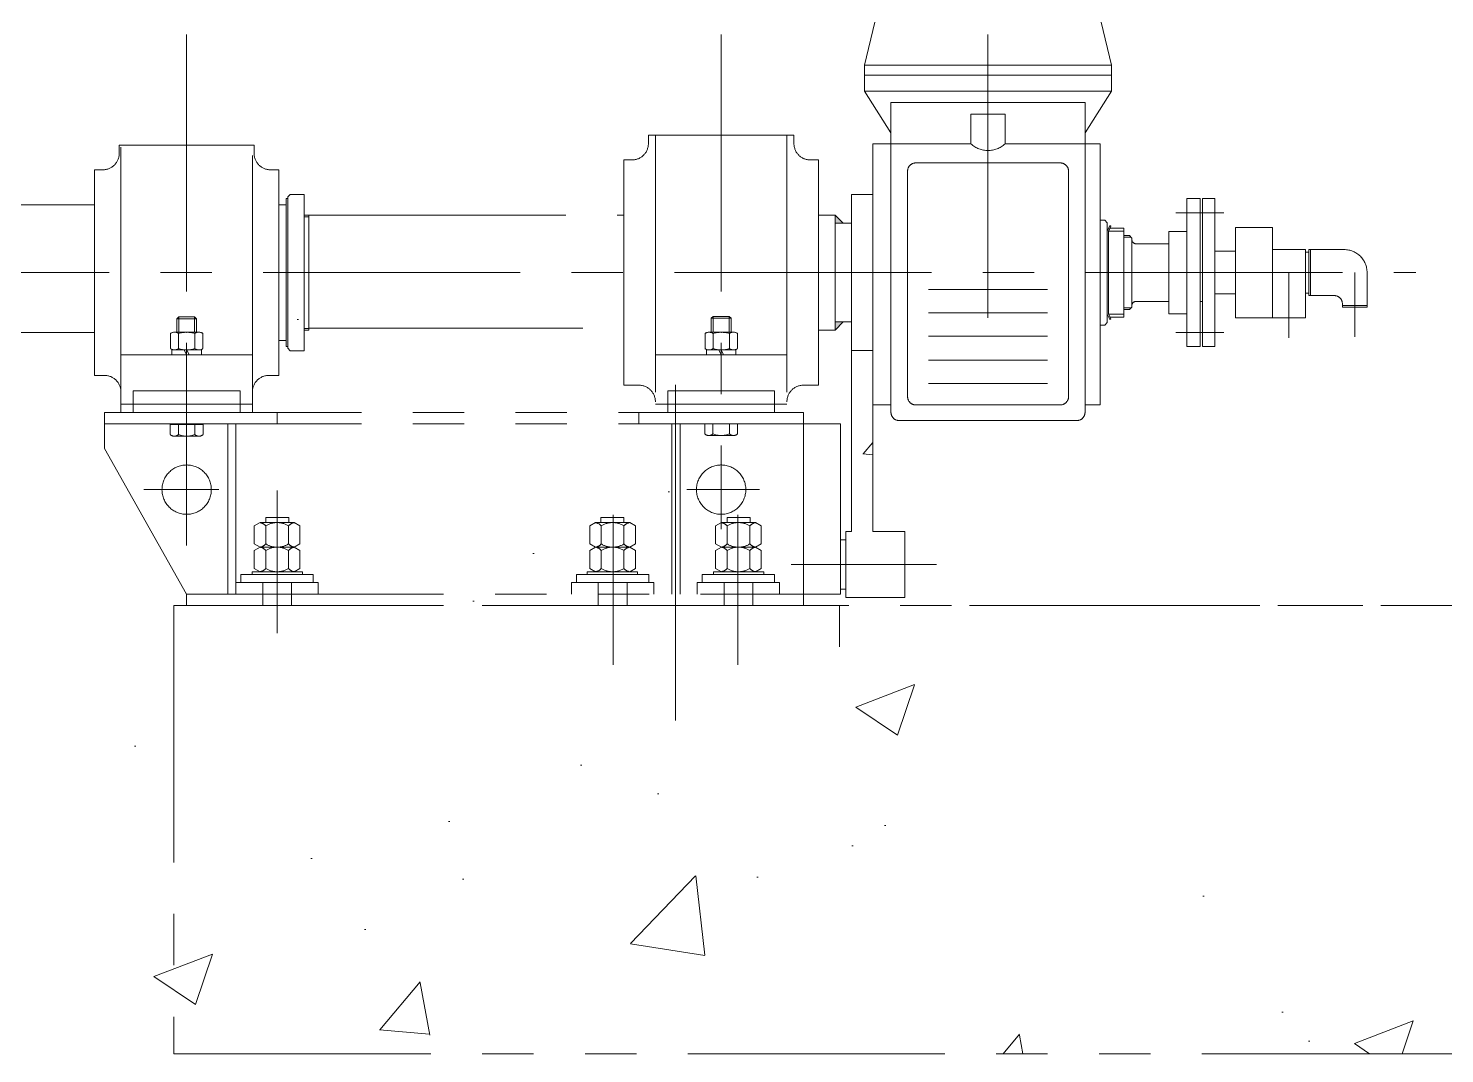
# Model space of a CAD drawing. Header units: millimetres. Extents: x 52110 to 400893, y -153728 to 31997.
# Drawn here: x 186985 to 188707, y 2719 to 3967 of the extents above; entities that cross this region are included whole.
import ezdxf

# ---------------------------------------------------------------- set-up
doc = ezdxf.new("R2010")
doc.units = ezdxf.units.MM
doc.header["$LTSCALE"] = 500
doc.linetypes.add('CENTER', pattern=[2, 1.25, -0.25, 0.25, -0.25])
doc.linetypes.add('PHANTOM2', pattern=[1.25, 0.625, -0.125, 0.125, -0.125, 0.125, -0.125])
for name, color, linetype, lineweight in [('2D', 4, 'PHANTOM2', 20), ('POU', 4, 'Continuous', 20), ('SHI', 7, 'Continuous', 40), ('ZHONG', 1, 'CENTER', 20)]:
    doc.layers.add(name, color=color, linetype=linetype, lineweight=lineweight)

# ---------------------------------------------------------------- blocks, each defined once
blk = doc.blocks.new('g11')
at = {"layer": '2D'}
h = blk.add_hatch(color=256, dxfattribs=at)
h.paths.add_polyline_path([(154041.9, 72533.8), (154041.9, 72533.8), (154041.9, 72523.8), (154031.9, 72523.8)])
h.paths.add_polyline_path([(154031.9, 72403.8), (154041.9, 72403.8), (154041.9, 72393.8)])
for p, q in [((153705.9, 72716.2), (153718.4, 72768.5)), ((154005.9, 72716.2), (153993.4, 72768.5)), ((153705.9, 72716.2), (153705.9, 72684.5)), ((153705.9, 72716.2), (154005.9, 72716.2)), ((153705.9, 72703.8), (154005.9, 72703.8)), ((154005.9, 72716.2), (154005.9, 72684.5)), ((153705.9, 72684.5), (153737.9, 72633.8)), ((153705.9, 72684.5), (154005.9, 72684.5)), ((153737.9, 72633.8), (153737.9, 72670.7)), ((153973.9, 72670.7), (153737.9, 72670.7)), ((154005.9, 72684.5), (153973.9, 72633.8)), ((153973.9, 72633.8), (153973.9, 72670.7)), ((153835.1, 72620.4), (153835.1, 72656.7)), ((153835.1, 72656.7), (153855.9, 72656.7)), ((153876.6, 72656.7), (153855.9, 72656.7)), ((153876.6, 72620.4), (153876.6, 72656.7)), ((153737.9, 72633.8), (153737.9, 72620.4)), ((153973.9, 72633.8), (153973.9, 72620.4)), ((153719.3, 72620.4), (153737.9, 72620.4)), ((153719.3, 72620.4), (153719.3, 72463.8)), ((153737.9, 72620.4), (153737.9, 72463.8)), ((153835.1, 72620.4), (153737.9, 72620.4)), ((153973.9, 72620.4), (153876.6, 72620.4)), ((153973.9, 72620.4), (153973.9, 72463.8)), ((153973.9, 72620.4), (153995.9, 72620.4)), ((153995.9, 72620.4), (153995.9, 72523.8)), ((154091.9, 72630.8), (154180.4, 72630.8)), ((154091.9, 72630.8), (154091.9, 72620.8)), ((154100.4, 72630.8), (154100.4, 72293.8)), ((154268.9, 72630.8), (154180.4, 72630.8)), ((154260.4, 72630.8), (154260.4, 72293.8)), ((154268.9, 72630.8), (154268.9, 72620.8)), ((154748.4, 72618.8), (154748.4, 72608.8)), ((154912.4, 72618.8), (154748.4, 72618.8)), ((154750.4, 72293.8), (154750.4, 72618.8)), ((154910.4, 72303.8), (154910.4, 72618.8)), ((154912.4, 72618.8), (154912.4, 72608.8)), ((154061.9, 72600.8), (154071.9, 72600.8)), ((154061.9, 72326.8), (154061.9, 72600.8)), ((154298.9, 72600.8), (154288.9, 72600.8)), ((154298.9, 72326.8), (154298.9, 72600.8)), ((153758, 72587.2), (153758, 72463.8)), ((153943.7, 72597.2), (153768, 72597.2)), ((153953.7, 72587.2), (153953.7, 72463.8)), ((154718.4, 72588.8), (154728.4, 72588.8)), ((154718.4, 72338.8), (154718.4, 72588.8)), ((154942.4, 72588.8), (154932.4, 72588.8)), ((154942.4, 72338.8), (154942.4, 72588.8)), ((153594.9, 72553.8), (153579.9, 72553.8)), ((153579.9, 72553.8), (153579.9, 72463.8)), ((153594.9, 72553.8), (153594.9, 72463.8)), ((153613.9, 72553.8), (153597.9, 72553.8)), ((153597.9, 72553.8), (153597.9, 72463.8)), ((153613.9, 72553.8), (153613.9, 72463.8)), ((153995.9, 72558.7), (154021.9, 72558.7)), ((154021.9, 72558.7), (154021.9, 72523.8)), ((154704.5, 72558.8), (154687.5, 72558.8)), ((154687.5, 72463.8), (154687.5, 72558.8)), ((154707.5, 72555.8), (154704.5, 72558.8)), ((154707.5, 72463.8), (154707.5, 72555.8)), ((154709.5, 72553.8), (154707.5, 72553.8)), ((154709.5, 72463.8), (154709.5, 72553.8)), ((154041.9, 72533.8), (154031.9, 72523.8)), ((154041.9, 72533.8), (154041.9, 72393.8)), ((154061.9, 72533.8), (154041.9, 72533.8)), ((154681.9, 72533.8), (154298.9, 72533.8)), ((154687.5, 72533.8), (154681.9, 72533.8)), ((154681.9, 72533.8), (154681.9, 72463.8)), ((154687.5, 72531.8), (154681.9, 72531.8)), ((154718.4, 72546.3), (154709.5, 72546.3)), ((153554.9, 72518.8), (153509.9, 72518.8)), ((153509.9, 72518.8), (153509.9, 72408.8)), ((153554.9, 72518.8), (153554.9, 72408.8)), ((153635.9, 72513.8), (153613.9, 72513.8)), ((153635.9, 72513.8), (153635.9, 72463.8)), ((153707.3, 72517.9), (153690.9, 72517.9)), ((153690.9, 72517.9), (153690.9, 72463.8)), ((153709.4, 72514.4), (153690.9, 72514.4)), ((153707.8, 72520.9), (153706.5, 72520.2)), ((153709.4, 72514), (153706.5, 72520.2)), ((153709.4, 72514.4), (153707.3, 72517.9)), ((153710.9, 72514.4), (153707.8, 72520.9)), ((153709.4, 72514), (153709.4, 72463.8)), ((153713.9, 72527.5), (153710.9, 72524.5)), ((153710.9, 72463.8), (153710.9, 72524.5)), ((153713.9, 72527.5), (153719.3, 72527.5)), ((153995.9, 72523.8), (153995.9, 72302.8)), ((154041.9, 72523.8), (154021.9, 72523.8)), ((154021.9, 72523.8), (154021.9, 72368.9)), ((153675.9, 72498.8), (153635.9, 72498.8)), ((153683.9, 72508.8), (153680.9, 72505.8)), ((153680.9, 72505.8), (153680.9, 72463.8)), ((153690.9, 72506.8), (153681.9, 72506.8)), ((153690.9, 72508.8), (153683.9, 72508.8)), ((153465.9, 72491.8), (153422.9, 72491.8)), ((153463.9, 72491.8), (153463.9, 72435.8)), ((153465.9, 72491.8), (153465.9, 72435.8)), ((153469.9, 72488.8), (153465.9, 72488.8)), ((153509.9, 72491.8), (153469.9, 72491.8)), ((153469.9, 72491.8), (153469.9, 72408.8)), ((153579.9, 72489.8), (153554.9, 72489.8)), ((153394.9, 72463.8), (153394.9, 72421.8)), ((153579.9, 72463.8), (153579.9, 72373.8)), ((153594.9, 72463.8), (153594.9, 72373.8)), ((153597.9, 72463.8), (153597.9, 72373.8)), ((153613.9, 72463.8), (153613.9, 72373.8)), ((153635.9, 72463.8), (153635.9, 72413.8)), ((153680.9, 72421.8), (153680.9, 72463.8)), ((153690.9, 72409.7), (153690.9, 72463.8)), ((153709.4, 72413.5), (153709.4, 72463.8)), ((153710.9, 72463.8), (153710.9, 72403)), ((153719.3, 72463.8), (153719.3, 72302.8)), ((153737.9, 72463.8), (153737.9, 72302.8)), ((153758, 72463.8), (153758, 72312.8)), ((153953.7, 72463.8), (153953.7, 72312.8)), ((153973.9, 72463.8), (153973.9, 72302.8)), ((154681.9, 72393.8), (154681.9, 72463.8)), ((154687.5, 72463.8), (154687.5, 72368.8)), ((154707.5, 72463.8), (154707.5, 72371.8)), ((154709.5, 72463.8), (154709.5, 72373.8)), ((153465.9, 72435.8), (153434.9, 72435.8)), ((153469.9, 72438.8), (153465.9, 72438.8)), ((153579.9, 72437.8), (153554.9, 72437.8)), ((153597.9, 72428.8), (153594.9, 72428.8)), ((153675.9, 72428.8), (153635.9, 72428.8)), ((153928.1, 72443.2), (153783.7, 72443.2)), ((153424.9, 72423.8), (153394.9, 72423.8)), ((153424.9, 72421.8), (153394.9, 72421.8)), ((153424.9, 72425.8), (153424.9, 72421.8)), ((153635.9, 72413.8), (153613.9, 72413.8)), ((153683.9, 72418.8), (153680.9, 72421.8)), ((153690.9, 72420.8), (153681.9, 72420.8)), ((153690.9, 72418.8), (153683.9, 72418.8)), ((153709.4, 72413.2), (153690.9, 72413.2)), ((153707.3, 72409.7), (153690.9, 72409.7)), ((153709.4, 72413.5), (153706.5, 72407.3)), ((153709.4, 72413.2), (153707.3, 72409.7)), ((153710.9, 72413.2), (153707.8, 72406.7)), ((153928.1, 72414.8), (153783.7, 72414.8)), ((153554.9, 72408.8), (153469.9, 72408.8)), ((153707.8, 72406.7), (153706.5, 72407.3)), ((153713.9, 72400), (153710.9, 72403)), ((153713.9, 72400), (153719.3, 72400)), ((154041.9, 72403.8), (154021.9, 72403.8)), ((154041.9, 72393.8), (154031.9, 72403.8)), ((154061.9, 72393.8), (154041.9, 72393.8)), ((154661.3, 72396.3), (154298.9, 72396.3)), ((154681.9, 72396.3), (154605.5, 72396.3)), ((154687.5, 72395.8), (154681.9, 72395.8)), ((154687.5, 72393.8), (154681.9, 72393.8)), ((153928.1, 72386.4), (153783.7, 72386.4)), ((154718.4, 72381.3), (154709.5, 72381.3)), ((154963.1, 72390.8), (154943.6, 72390.8)), ((153594.9, 72373.8), (153579.9, 72373.8)), ((153613.9, 72373.8), (153597.9, 72373.8)), ((153995.9, 72368.9), (154021.9, 72368.9)), ((153995.9, 72368.9), (153995.9, 72148.7)), ((154021.9, 72368.9), (154021.9, 72148.7)), ((154100.4, 72363.8), (154260.2, 72363.8)), ((154704.5, 72368.8), (154687.5, 72368.8)), ((154707.5, 72371.8), (154704.5, 72368.8)), ((154709.5, 72373.8), (154707.5, 72373.8)), ((154910.4, 72363.8), (154750.5, 72363.8)), ((153928.1, 72357.2), (153783.7, 72357.2)), ((153928.1, 72328.8), (153783.7, 72328.8)), ((154061.9, 72326.8), (154080.4, 72326.8)), ((154298.9, 72326.8), (154280.4, 72326.8)), ((154718.4, 72338.8), (154730.4, 72338.8)), ((154940.4, 72338.8), (154928.4, 72338.8)), ((154942.4, 72338.8), (154930.4, 72338.8)), ((154115.4, 72319.8), (154115.4, 72293.8)), ((154115.4, 72319.8), (154245.2, 72319.8)), ((154245.2, 72293.8), (154245.2, 72319.8)), ((154765.5, 72293.8), (154765.5, 72319.8)), ((154895.4, 72319.8), (154765.5, 72319.8)), ((154895.4, 72319.8), (154895.4, 72293.8)), ((153737.9, 72302.8), (153719.3, 72302.8)), ((153737.9, 72302.8), (153737.9, 72293.8)), ((153943.7, 72302.8), (153768, 72302.8)), ((153973.9, 72302.8), (153973.9, 72293.8)), ((153973.9, 72302.8), (153995.9, 72302.8)), ((154080.4, 72293.8), (154080.4, 72058.7)), ((154930.4, 72293.8), (154080.4, 72293.8)), ((154100.4, 72303.8), (154115.4, 72303.8)), ((154115.4, 72303.8), (154245.2, 72303.8)), ((154245.2, 72303.8), (154260.4, 72303.8)), ((154280.4, 72293.8), (154280.4, 72279.8)), ((154720.4, 72293.8), (154720.4, 72279.8)), ((154765.5, 72303.8), (154750.4, 72303.8)), ((154895.4, 72303.8), (154765.5, 72303.8)), ((154910.4, 72303.8), (154895.4, 72303.8)), ((154910.4, 72303.8), (154910.4, 72293.8)), ((154930.4, 72293.8), (154930.4, 72249.8)), ((153747.9, 72283.8), (153963.9, 72283.8)), ((154035.4, 72279.8), (154035.4, 72072.7)), ((154930.4, 72279.8), (154035.4, 72279.8)), ((154230.4, 72279.8), (154230.4, 72072.7)), ((154240.4, 72279.8), (154240.4, 72072.7)), ((154770.4, 72279.8), (154770.4, 72072.7)), ((154780.4, 72279.8), (154780.4, 72072.7)), ((154930.4, 72249.8), (154830.4, 72072.7)), ((154138.6, 72159.7), (154131.6, 72155.7)), ((154131.6, 72155.7), (154131.6, 72133.8)), ((154138.6, 72159.7), (154180.1, 72159.7)), ((154173.2, 72165.8), (154145.1, 72165.8)), ((154145.1, 72165.8), (154145.1, 72160.2)), ((154145.5, 72155.7), (154145.5, 72133.8)), ((154173.2, 72160.2), (154173.2, 72165.8)), ((154173.2, 72155.7), (154173.2, 72133.8)), ((154180.1, 72159.7), (154187.1, 72155.7)), ((154187.1, 72155.7), (154187.1, 72133.8)), ((154291.6, 72159.7), (154284.7, 72155.7)), ((154284.7, 72155.7), (154284.7, 72133.8)), ((154333.2, 72159.7), (154291.6, 72159.7)), ((154298.6, 72165.8), (154326.7, 72165.8)), ((154298.6, 72160.2), (154298.6, 72165.8)), ((154298.6, 72155.7), (154298.6, 72133.8)), ((154326.3, 72155.7), (154326.3, 72133.8)), ((154326.7, 72165.8), (154326.7, 72160.2)), ((154333.2, 72159.7), (154340.1, 72155.7)), ((154340.1, 72155.7), (154340.1, 72133.8)), ((154699.6, 72159.7), (154692.6, 72155.7)), ((154692.6, 72155.7), (154692.6, 72133.8)), ((154699.6, 72159.7), (154741.1, 72159.7)), ((154706.1, 72165.8), (154706.1, 72160.2)), ((154734.2, 72165.8), (154706.1, 72165.8)), ((154706.5, 72155.7), (154706.5, 72133.8)), ((154720.4, 72166.1), (154720.4, 72123.4)), ((154734.2, 72160.2), (154734.2, 72165.8)), ((154734.2, 72155.7), (154734.2, 72133.8)), ((154741.1, 72159.7), (154748.1, 72155.7)), ((154748.1, 72155.7), (154748.1, 72133.8)), ((153995.9, 72148.7), (153956.9, 72148.7)), ((153956.9, 72148.7), (153956.9, 72068.7)), ((154028.9, 72148.7), (154021.9, 72148.7)), ((154028.9, 72148.7), (154028.9, 72068.7)), ((154035.4, 72138.7), (154028.9, 72138.7)), ((154138.6, 72129.8), (154131.6, 72133.8)), ((154138.6, 72129.8), (154131.6, 72125.8)), ((154131.6, 72125.8), (154131.6, 72103.9)), ((154138.6, 72129.8), (154180.1, 72129.8)), ((154138.6, 72129.8), (154180.1, 72129.8)), ((154145.5, 72125.8), (154145.5, 72103.9)), ((154173.2, 72125.8), (154173.2, 72103.9)), ((154180.1, 72129.8), (154187.1, 72133.8)), ((154180.1, 72129.8), (154187.1, 72125.8)), ((154187.1, 72125.8), (154187.1, 72103.9)), ((154291.6, 72129.8), (154284.7, 72133.8)), ((154291.6, 72129.8), (154284.7, 72125.8)), ((154284.7, 72125.8), (154284.7, 72103.9)), ((154333.2, 72129.8), (154291.6, 72129.8)), ((154333.2, 72129.8), (154291.6, 72129.8)), ((154298.6, 72125.8), (154298.6, 72103.9)), ((154326.3, 72125.8), (154326.3, 72103.9)), ((154333.2, 72129.8), (154340.1, 72133.8)), ((154333.2, 72129.8), (154340.1, 72125.8)), ((154340.1, 72125.8), (154340.1, 72103.9)), ((154699.6, 72129.8), (154692.6, 72133.8)), ((154699.6, 72129.8), (154692.6, 72125.8)), ((154692.6, 72125.8), (154692.6, 72103.9)), ((154699.6, 72129.8), (154741.1, 72129.8)), ((154699.6, 72129.8), (154741.1, 72129.8)), ((154706.5, 72125.8), (154706.5, 72103.9)), ((154734.2, 72125.8), (154734.2, 72103.9)), ((154741.1, 72129.8), (154748.1, 72133.8)), ((154741.1, 72129.8), (154748.1, 72125.8)), ((154748.1, 72125.8), (154748.1, 72103.9)), ((154128.5, 72099.9), (154128.5, 72096.7)), ((154189.6, 72099.9), (154128.5, 72099.9)), ((154138.6, 72099.9), (154131.6, 72103.9)), ((154138.6, 72099.9), (154180.1, 72099.9)), ((154180.1, 72099.9), (154187.1, 72103.9)), ((154189.6, 72099.9), (154189.6, 72096.7)), ((154282.2, 72099.9), (154343.3, 72099.9)), ((154282.2, 72099.9), (154282.2, 72096.7)), ((154291.6, 72099.9), (154284.7, 72103.9)), ((154333.2, 72099.9), (154291.6, 72099.9)), ((154333.2, 72099.9), (154340.1, 72103.9)), ((154343.3, 72099.9), (154343.3, 72096.7)), ((154750.6, 72099.9), (154689.5, 72099.9)), ((154689.5, 72099.9), (154689.5, 72096.7)), ((154699.6, 72099.9), (154692.6, 72103.9)), ((154699.6, 72099.9), (154741.1, 72099.9)), ((154741.1, 72099.9), (154748.1, 72103.9)), ((154750.6, 72099.9), (154750.6, 72096.7)), ((154109.4, 72086.7), (154109.4, 72072.7)), ((154209.4, 72086.7), (154109.4, 72086.7)), ((154115.4, 72096.7), (154115.4, 72086.7)), ((154203.4, 72096.7), (154115.4, 72096.7)), ((154203.4, 72096.7), (154115.4, 72096.7)), ((154141.9, 72086.7), (154141.9, 72058.7)), ((154176.9, 72086.7), (154176.9, 72058.7)), ((154203.4, 72096.7), (154203.4, 72086.7)), ((154203.4, 72096.7), (154203.4, 72086.7)), ((154209.4, 72086.7), (154209.4, 72072.7)), ((154262.4, 72086.7), (154362.4, 72086.7)), ((154262.4, 72086.7), (154262.4, 72072.7)), ((154268.4, 72096.7), (154356.4, 72096.7)), ((154268.4, 72096.7), (154268.4, 72086.7)), ((154268.4, 72096.7), (154268.4, 72086.7)), ((154268.4, 72096.7), (154356.4, 72096.7)), ((154294.9, 72086.7), (154294.9, 72058.7)), ((154329.9, 72086.7), (154329.9, 72058.7)), ((154356.4, 72096.7), (154356.4, 72086.7)), ((154362.4, 72086.7), (154362.4, 72072.7)), ((154770.4, 72086.7), (154670.4, 72086.7)), ((154670.4, 72086.7), (154670.4, 72072.7)), ((154676.4, 72096.7), (154676.4, 72086.7)), ((154764.4, 72096.7), (154676.4, 72096.7)), ((154702.9, 72086.7), (154702.9, 72058.7)), ((154737.9, 72086.7), (154737.9, 72058.7)), ((154764.4, 72096.7), (154764.4, 72086.7)), ((153956.9, 72068.7), (154028.9, 72068.7)), ((154035.4, 72078.7), (154028.9, 72078.7)), ((154830.4, 72072.7), (154035.4, 72072.7)), ((154720.4, 72072.7), (154720.4, 72058.7)), ((154830.4, 72072.7), (154830.4, 72058.7)), ((154036.3, 72058.7), (154036.3, 72008.7)), ((154845.9, 72058.7), (154036.3, 72058.7)), ((154830.4, 72058.7), (154080.4, 72058.7)), ((154845.9, 72058.7), (154845.9, 72008.7))]:
    blk.add_line(p, q, dxfattribs=at)
at = {"layer": '2D', "ltscale": 10}
for p, q in [((155810.4, 72546.1), (154942.4, 72546.2)), ((154170.8, 72391.3), (154170.8, 72410.6)), ((154190, 72391.3), (154190, 72410.6)), ((154820.8, 72391.3), (154820.8, 72409.8)), ((154840, 72391.3), (154840, 72409.8)), ((155810.4, 72390.8), (154942.4, 72390.8))]:
    blk.add_line(p, q, dxfattribs=at)
at = {"layer": '2D', "ltscale": 14}
for p, q in [((154170.8, 72410.6), (154168.4, 72408.2)), ((154170.8, 72410.6), (154190, 72410.6)), ((154190, 72410.6), (154192.4, 72408.2)), ((154820.8, 72409.8), (154818.4, 72407.4)), ((154820.8, 72409.8), (154840, 72409.8)), ((154840, 72409.8), (154842.4, 72407.4)), ((154168.4, 72391.3), (154168.4, 72408.2)), ((154168.4, 72408.2), (154192.4, 72408.2)), ((154192.4, 72391.3), (154192.4, 72408.2)), ((154818.4, 72391.3), (154818.4, 72407.4)), ((154818.4, 72407.4), (154842.4, 72407.4)), ((154842.4, 72391.3), (154842.4, 72407.4)), ((154160.5, 72389.8), (154160.5, 72371.3)), ((154165.4, 72391.3), (154195.1, 72391.3)), ((154170.4, 72389.8), (154170.4, 72371.3)), ((154190.1, 72389.8), (154190.1, 72371.3)), ((154200, 72389.8), (154200, 72371.3)), ((154810.6, 72389.8), (154810.6, 72371.3)), ((154815.5, 72391.3), (154845.2, 72391.3)), ((154820.5, 72389.8), (154820.5, 72371.3)), ((154840.3, 72389.8), (154840.3, 72371.3)), ((154850.1, 72389.8), (154850.1, 72371.3)), ((154162.4, 72363.8), (154162.4, 72369.8)), ((154162.4, 72369.8), (154198.4, 72369.8)), ((154198.4, 72363.8), (154162.4, 72363.8)), ((154165.4, 72369.8), (154195.1, 72369.8)), ((154177.5, 72363.8), (154180.3, 72369.8)), ((154180.4, 72363.8), (154179.8, 72363.8)), ((154180.5, 72363.8), (154183.3, 72369.8)), ((154198.4, 72369.8), (154198.4, 72363.8)), ((154812.4, 72363.8), (154812.4, 72369.8)), ((154812.4, 72369.8), (154848.4, 72369.8)), ((154848.4, 72363.8), (154812.4, 72363.8)), ((154815.5, 72369.8), (154845.2, 72369.8)), ((154827.5, 72363.8), (154830.3, 72369.8)), ((154830.4, 72363.8), (154831, 72363.8)), ((154830.5, 72363.8), (154833.3, 72369.8)), ((154848.4, 72369.8), (154848.4, 72363.8)), ((154160.4, 72279.8), (154160.4, 72267.8)), ((154160.4, 72279.8), (154200.4, 72279.8)), ((154170.4, 72279.8), (154170.4, 72267.8)), ((154190.4, 72279.8), (154190.4, 72267.8)), ((154200.4, 72279.8), (154200.4, 72267.8)), ((154810.4, 72279), (154810.4, 72267)), ((154810.4, 72279), (154850.4, 72279)), ((154813.6, 72279), (154813.6, 72279.8)), ((154813.6, 72279.8), (154847.2, 72279.8)), ((154820.4, 72279), (154820.4, 72267)), ((154840.4, 72279), (154840.4, 72267)), ((154847.2, 72279), (154847.2, 72279.8)), ((154850.4, 72279), (154850.4, 72267)), ((154180.4, 72265.6), (154165.4, 72265.6)), ((154195.4, 72265.6), (154180.4, 72265.6)), ((154830.4, 72264.8), (154815.4, 72264.8)), ((154845.4, 72264.8), (154830.4, 72264.8))]:
    blk.add_line(p, q, dxfattribs=at)
at = {"layer": '2D'}
for centre in [(154180.4, 72199.8), (154830.4, 72199.8)]:
    blk.add_circle(centre, 30, dxfattribs=at)
for centre, radius, start, end in [((153855.9, 72643), 30.7, 227.4066, 312.5934), ((154071.9, 72620.8), 20, 270, 0), ((154288.9, 72620.8), 20, 180, 270), ((154728.4, 72608.8), 20, 270, 0), ((154932.4, 72608.8), 20, 180, 270), ((153768, 72587.2), 10, 90, 180), ((153943.7, 72587.2), 10, 0, 90), ((153675.9, 72503.8), 5, 270, 0), ((153422.9, 72463.8), 28, 90, 180), ((153434.9, 72425.8), 10, 90, 180), ((153675.9, 72423.8), 5, 0, 90), ((154080.4, 72306.8), 20, 0, 90), ((154280.4, 72306.8), 20, 90, 180), ((154730.4, 72318.8), 20, 0, 90), ((154930.4, 72318.8), 20, 90, 180), ((153768, 72312.8), 10, 180, 270), ((153943.7, 72312.8), 10, 270, 0), ((153747.9, 72293.8), 10, 180, 270), ((153963.9, 72293.8), 10, 270, 0), ((154136.8, 72148.7), 11.1, 38.9393, 81.0607), ((154159.4, 72133.7), 26, 57.7958, 122.2042), ((154181.9, 72148.7), 11.1, 98.9393, 141.0607), ((154289.9, 72148.7), 11.1, 38.9393, 81.0607), ((154312.4, 72133.7), 26, 57.7958, 122.2042), ((154334.9, 72148.7), 11.1, 98.9393, 141.0607), ((154697.8, 72148.7), 11.1, 38.9393, 81.0607), ((154720.4, 72133.7), 26, 57.7958, 122.2042), ((154742.9, 72148.7), 11.1, 98.9393, 141.0607), ((154136.8, 72140.8), 11.1, 278.9393, 321.0607), ((154136.8, 72118.8), 11.1, 38.9393, 81.0607), ((154159.4, 72155.8), 26, 237.7958, 302.2042), ((154159.4, 72103.8), 26, 57.7958, 122.2042), ((154181.9, 72140.8), 11.1, 218.9393, 261.0607), ((154181.9, 72118.8), 11.1, 98.9393, 141.0607), ((154289.9, 72140.8), 11.1, 278.9393, 321.0607), ((154289.9, 72118.8), 11.1, 38.9393, 81.0607), ((154312.4, 72155.8), 26, 237.7958, 302.2042), ((154312.4, 72103.8), 26, 57.7958, 122.2042), ((154334.9, 72140.8), 11.1, 218.9393, 261.0607), ((154334.9, 72118.8), 11.1, 98.9393, 141.0607), ((154697.8, 72140.8), 11.1, 278.9393, 321.0607), ((154697.8, 72118.8), 11.1, 38.9393, 81.0607), ((154720.4, 72155.8), 26, 237.7958, 302.2042), ((154720.4, 72103.8), 26, 57.7958, 122.2042), ((154742.9, 72140.8), 11.1, 218.9393, 261.0607), ((154742.9, 72118.8), 11.1, 98.9393, 141.0607), ((154136.8, 72110.9), 11.1, 278.9393, 321.0607), ((154159.4, 72125.9), 26, 237.7958, 302.2042), ((154181.9, 72110.9), 11.1, 218.9393, 261.0607), ((154289.9, 72110.9), 11.1, 278.9393, 321.0607), ((154312.4, 72125.9), 26, 237.7958, 302.2042), ((154334.9, 72110.9), 11.1, 218.9393, 261.0607), ((154697.8, 72110.9), 11.1, 278.9393, 321.0607), ((154720.4, 72125.9), 26, 237.7958, 302.2042), ((154742.9, 72110.9), 11.1, 218.9393, 261.0607)]:
    blk.add_arc(centre, radius, start, end, dxfattribs=at)
at = {"layer": '2D', "ltscale": 14}
for centre, radius, start, end in [((154165.4, 72382.4), 8.87, 56.1666, 123.887), ((154180.3, 72358), 33.2, 72.6881, 107.3119), ((154195.1, 72382.4), 8.87, 56.113, 123.8334), ((154815.5, 72382.4), 8.87, 56.1666, 123.887), ((154830.4, 72358), 33.2, 72.6881, 107.3119), ((154845.2, 72382.4), 8.87, 56.113, 123.8334), ((154165.4, 72378.6), 8.87, 236.077, 303.8693), ((154180.3, 72403), 33.2, 252.683, 287.317), ((154195.1, 72378.6), 8.87, 236.1307, 303.923), ((154815.5, 72378.6), 8.87, 236.077, 303.8693), ((154830.4, 72403), 33.2, 252.683, 287.317), ((154845.2, 72378.6), 8.87, 236.1307, 303.923), ((154165.4, 72272.2), 6.67, 221.5411, 318.4023), ((154180.4, 72288.9), 23.3, 244.6213, 295.3568), ((154195.4, 72272.2), 6.67, 221.5411, 318.4592), ((154815.4, 72271.4), 6.67, 221.5411, 318.4023), ((154830.4, 72288.1), 23.3, 244.6213, 295.3568), ((154845.4, 72271.4), 6.67, 221.5411, 318.4592)]:
    blk.add_arc(centre, radius, start, end, dxfattribs=at)
for p in [(154180.3, 72391.3), (154830.4, 72391.3), (154180.4, 72363.8), (154830.4, 72363.8), (154830.4, 72279.8)]:
    blk.add_point(p, dxfattribs=at)
at = {"layer": '2D', "color": 6, "ltscale": 14}
for p in [(154180.4, 72363.8), (154830.4, 72363.8)]:
    blk.add_point(p, dxfattribs=at)
at = {"layer": 'ZHONG', "color": 1, "ltscale": 0.5}
for p, q in [((153855.9, 73253.5), (153855.9, 72386.9)), ((154180.4, 72753.3), (154180.4, 72151.9)), ((154830.4, 72753.3), (154830.4, 72132)), ((156237.3, 72463.8), (153335.6, 72463.8))]:
    blk.add_line(p, q, dxfattribs=at)
at = {"layer": 'ZHONG', "ltscale": 14}
for p, q in [((153627.5, 72536.7), (153569, 72536.7)), ((153627.5, 72390.8), (153569, 72390.8)), ((154235.9, 72072.7), (154235.9, 72327.1)), ((154830.4, 72252.1), (154830.4, 72328.8)), ((154830.4, 72252.1), (154830.4, 72154.8)), ((154222.2, 72199.8), (154133.9, 72199.8)), ((154882.3, 72199.8), (154791.3, 72199.8)), ((154160.1, 72169.1), (154160.1, 71986.5)), ((154311.7, 72169.1), (154311.7, 71986.5)), ((154720.4, 72102.1), (154720.4, 72025.2)), ((154235.9, 72072.7), (154235.9, 71919))]:
    blk.add_line(p, q, dxfattribs=at)
at = {"layer": 'ZHONG'}
for p, q in [((153855.9, 72408.6), (153855.9, 72518)), ((154720.4, 72198.9), (154720.4, 72078.7))]:
    blk.add_line(p, q, dxfattribs=at)
at = {"layer": 'ZHONG', "ltscale": 10}
for p, q in [((153409.9, 72463.8), (153409.9, 72385.5)), ((153489.9, 72463.8), (153489.9, 72384.5)), ((154095.2, 72108.7), (153918.4, 72108.7))]:
    blk.add_line(p, q, dxfattribs=at)

msp = doc.modelspace()

# ---------------------------------------------------------------- hatches: boundary and pattern name
at = {"layer": '2D'}
h = msp.add_hatch(dxfattribs=at)
h.set_pattern_fill('AR-CONC', color=256, scale=4, style=0)
h.set_pattern_definition([(50, (-3197.1, -67795.6), (728.7387, -63.7563), [76.2, -838.2]), (355, (-3197.1, -67795.6), (-140.9713, 764.2266), [60.96, -670.56]), (100.451, (-3136.4, -67800.9), (587.77, 700.4668), [64.76, -712.36]), (46.1842, (-3197.1, -67592.4), (1084.316, -168.1693), [114.3, -1257.3]), (96.6356, (-3106.7, -67606.4), (949.617, 989.702), [97.14, -1068.54]), (351.184, (-3197.1, -67592.4), (949.6184, 989.7005), [91.44, -1005.84]), (21, (-3095.5, -67643.2), (606.4595, -409.062), [76.2, -838.2]), (326, (-3095.5, -67643.2), (247.208, 736.752), [60.96, -670.56]), (71.4514, (-3044.96, -67677.3), (853.666, 327.6914), [64.76, -712.36]), (37.5, (-3197.1, -67795.61), (12.3544, 338.22016), [0, -662.432, 0, -680.72, 0, -673.1]), (7.5, (-3197.1, -67795.6), (267.27865, 400.7223), [0, -388.112, 0, -647.192, 0, -256.54]), (327.5, (-3423.66, -67795.6), (542.36238, -22.91498), [0, -254, 0, -792.48, 0, -1051.56]), (317.5, (-3525.26, -67795.6), (592.5167, 101.706), [0, -330.2, 0, -526.288, 0, -746.76])])
h.paths.add_polyline_path([(186759.25102, 3569.15637), (186759.25102, 3544.37176)])
h.paths.add_polyline_path([(186789.25102, 3794.43164), (186789.25102, 3772.06081), (186789.25102, 3767.87389)])
h.paths.add_polyline_path([(186754.05486, 3791.03934), (186748.85871, 3782.03934), (186754.05486, 3773.03934), (186764.44717, 3773.03934), (186769.64332, 3782.03934), (186764.44717, 3791.03934)])
h.paths.add_polyline_path([(186784.05486, 3791.03934), (186778.85871, 3782.03934), (186784.05486, 3773.03934), (186794.44717, 3773.03934), (186799.64332, 3782.03934), (186794.44717, 3791.03934)])
h.paths.add_polyline_path([(186784.05486, 3565.76407), (186778.85871, 3556.76407), (186784.05486, 3547.76407), (186794.44717, 3547.76407), (186799.64332, 3556.76407), (186794.44717, 3565.76407)])
h.paths.add_polyline_path([(186754.05486, 3565.76407), (186748.85871, 3556.76407), (186754.05486, 3547.76407), (186764.44717, 3547.76407), (186769.64332, 3556.76407), (186764.44717, 3565.76407)])
edge = h.paths.add_edge_path(flags=16)
edge.add_line((187674.40627, 3310.5217), (187667.47807, 3314.5217))
edge.add_line((187667.47807, 3314.5217), (187667.47807, 3336.4417))
edge.add_line((187667.47807, 3336.4417), (187674.40627, 3340.4417))
edge.add_arc((187672.67666, 3329.44593), 11.13098, 38.93925372, 81.06074628, ccw=False)
edge.add_line((187681.33448, 3336.4417), (187681.33448, 3314.5217))
edge.add_arc((187672.67666, 3321.51748), 11.13098, 278.93925372, 321.06074628, ccw=False)
edge = h.paths.add_edge_path(flags=16)
edge.add_arc((187672.67666, 3321.51748), 11.13098, 278.93925372, 321.06074628)
edge.add_arc((187695.19088, 3336.5217), 26, 237.79577249, 302.20422751)
edge.add_arc((187717.7051, 3321.51748), 11.13098, 218.93925372, 261.06074628)
edge.add_arc((187717.7051, 3299.52593), 11.13098, 98.93925372, 141.06074628)
edge.add_arc((187695.19088, 3284.5217), 26, 57.79577249, 122.20422751)
edge.add_arc((187672.67666, 3299.52593), 11.13098, 38.93925372, 81.06074628)
edge = h.paths.add_edge_path(flags=16)
edge.add_arc((187672.67666, 3329.44593), 11.13098, 38.93925372, 81.06074628)
edge.add_line((187674.40627, 3340.4417), (187715.97549, 3340.4417))
edge.add_arc((187717.7051, 3329.44593), 11.13098, 98.93925372, 141.06074628)
edge.add_arc((187695.19088, 3314.4417), 26, 57.79577249, 122.20422751)
edge = h.paths.add_edge_path(flags=16)
edge.add_line((187667.47807, 3336.4417), (187667.47807, 3314.5217))
edge.add_line((187674.40627, 3310.5217), (187667.47807, 3314.5217))
edge.add_line((187674.40627, 3310.5217), (187715.97549, 3310.5217))
edge.add_line((187715.97549, 3310.5217), (187722.9037, 3314.5217))
edge.add_line((187722.9037, 3336.4417), (187722.9037, 3314.5217))
edge.add_line((187715.97549, 3340.4417), (187722.9037, 3336.4417))
edge.add_line((187674.40627, 3340.4417), (187715.97549, 3340.4417))
edge.add_line((187674.40627, 3340.4417), (187667.47807, 3336.4417))
edge = h.paths.add_edge_path(flags=16)
edge.add_line((187715.97549, 3280.6017), (187722.9037, 3284.6017))
edge.add_line((187722.9037, 3306.5217), (187722.9037, 3284.6017))
edge.add_line((187715.97549, 3310.5217), (187722.9037, 3306.5217))
edge.add_line((187674.40627, 3310.5217), (187715.97549, 3310.5217))
edge.add_line((187674.40627, 3310.5217), (187667.47807, 3306.5217))
edge.add_line((187667.47807, 3306.5217), (187667.47807, 3284.6017))
edge.add_line((187667.47807, 3284.6017), (187674.40627, 3280.6017))
edge.add_arc((187672.67666, 3291.59748), 11.13098, 278.93925372, 321.06074628)
edge.add_arc((187695.19088, 3306.6017), 26, 237.79577249, 302.20422751)
edge.add_arc((187717.7051, 3291.59748), 11.13098, 218.93925372, 261.06074628)
edge = h.paths.add_edge_path(flags=16)
edge.add_line((187681.33448, 3306.5217), (187681.33448, 3284.6017))
edge.add_arc((187672.67666, 3291.59748), 11.13098, 278.93925372, 321.06074628)
edge.add_line((187674.40627, 3280.6017), (187667.47807, 3284.6017))
edge.add_line((187667.47807, 3306.5217), (187667.47807, 3284.6017))
edge.add_line((187674.40627, 3310.5217), (187667.47807, 3306.5217))
edge.add_arc((187672.67666, 3299.52593), 11.13098, 38.93925372, 81.06074628)
edge = h.paths.add_edge_path(flags=16)
edge.add_arc((187717.7051, 3329.44593), 11.13098, 98.93925372, 141.06074628)
edge.add_line((187715.97549, 3340.4417), (187722.9037, 3336.4417))
edge.add_line((187722.9037, 3336.4417), (187722.9037, 3314.5217))
edge.add_line((187715.97549, 3310.5217), (187722.9037, 3314.5217))
edge.add_arc((187717.7051, 3321.51748), 11.13098, 218.93925372, 261.06074628)
edge.add_line((187709.04729, 3336.4417), (187709.04729, 3314.5217))
edge = h.paths.add_edge_path(flags=16)
edge.add_line((187715.97549, 3280.6017), (187722.9037, 3284.6017))
edge.add_arc((187717.7051, 3291.59748), 11.13098, 218.93925372, 261.06074628)
edge.add_line((187709.04729, 3306.5217), (187709.04729, 3284.6017))
edge.add_arc((187717.7051, 3299.52593), 11.13098, 98.93925372, 141.06074628)
edge.add_line((187715.97549, 3310.5217), (187722.9037, 3306.5217))
edge.add_line((187722.9037, 3306.5217), (187722.9037, 3284.6017))
edge = h.paths.add_edge_path(flags=0)
edge.add_arc((187695.19088, 3306.6017), 26, 237.79577249, 302.20422751)
edge.add_line((187681.33448, 3306.5217), (187681.33448, 3284.6017))
edge.add_arc((187695.19088, 3284.5217), 26, 57.79577249, 122.20422751)
edge.add_line((187709.04729, 3306.5217), (187709.04729, 3284.6017))
edge = h.paths.add_edge_path(flags=0)
edge.add_line((187681.33448, 3336.4417), (187681.33448, 3314.5217))
edge.add_arc((187695.19088, 3314.4417), 26, 57.79577249, 122.20422751)
edge.add_line((187709.04729, 3336.4417), (187709.04729, 3314.5217))
edge.add_arc((187695.19088, 3336.5217), 26, 237.79577249, 302.20422751)
h.paths.add_polyline_path([(187739.19088, 3277.4017), (187651.19088, 3277.4017)], flags=16)
edge = h.paths.add_edge_path(flags=16)
edge.add_line((187739.19088, 3277.4017), (187739.19088, 3267.4017))
edge.add_line((187739.19088, 3277.4017), (187739.19088, 3267.4017))
edge = h.paths.add_edge_path(flags=16)
edge.add_line((187266.46641, 3340.4417), (187259.5382, 3336.4417))
edge.add_line((187259.5382, 3336.4417), (187259.5382, 3314.5217))
edge.add_line((187259.5382, 3314.5217), (187266.46641, 3310.5217))
edge.add_line((187266.46641, 3310.5217), (187308.03563, 3310.5217))
edge.add_line((187308.03563, 3310.5217), (187314.96383, 3314.5217))
edge.add_line((187314.96383, 3314.5217), (187314.96383, 3336.4417))
edge.add_line((187314.96383, 3336.4417), (187308.03563, 3340.4417))
edge.add_arc((187309.76524, 3329.44593), 11.13098, 98.93925372, 141.06074628)
edge.add_arc((187287.25102, 3314.4417), 26, 57.79577249, 122.20422751)
edge.add_arc((187264.7368, 3329.44593), 11.13098, 38.93925372, 81.06074628)
edge = h.paths.add_edge_path(flags=16)
edge.add_arc((187264.7368, 3329.44593), 11.13098, 38.93925372, 81.06074628)
edge.add_line((187273.39461, 3336.4417), (187273.39461, 3314.5217))
edge.add_arc((187264.7368, 3321.51748), 11.13098, 278.93925372, 321.06074628)
edge.add_line((187308.03563, 3310.5217), (187266.46641, 3310.5217))
edge.add_arc((187309.76524, 3321.51748), 11.13098, 218.93925372, 261.06074628)
edge.add_line((187301.10742, 3336.4417), (187301.10742, 3314.5217))
edge.add_arc((187309.76524, 3329.44593), 11.13098, 98.93925372, 141.06074628)
edge.add_line((187308.03563, 3340.4417), (187266.46641, 3340.4417))
edge = h.paths.add_edge_path(flags=16)
edge.add_line((187266.46641, 3280.6017), (187259.5382, 3284.6017))
edge.add_line((187259.5382, 3306.5217), (187259.5382, 3284.6017))
edge.add_line((187266.46641, 3310.5217), (187259.5382, 3306.5217))
edge.add_arc((187264.7368, 3299.52593), 11.13098, 38.93925372, 81.06074628)
edge.add_line((187273.39461, 3306.5217), (187273.39461, 3284.6017))
edge.add_arc((187264.7368, 3291.59748), 11.13098, 278.93925372, 321.06074628, ccw=False)
edge = h.paths.add_edge_path(flags=16)
edge.add_line((187308.03563, 3280.6017), (187266.46641, 3280.6017))
edge.add_arc((187264.7368, 3291.59748), 11.13098, 278.93925372, 321.06074628)
edge.add_arc((187287.25102, 3306.6017), 26, 237.79577249, 302.20422751)
edge.add_arc((187309.76524, 3291.59748), 11.13098, 218.93925372, 261.06074628)
edge = h.paths.add_edge_path(flags=16)
edge.add_line((187266.46641, 3340.4417), (187259.5382, 3336.4417))
edge.add_line((187308.03563, 3340.4417), (187266.46641, 3340.4417))
edge.add_line((187308.03563, 3340.4417), (187314.96383, 3336.4417))
edge.add_line((187314.96383, 3336.4417), (187314.96383, 3314.5217))
edge.add_line((187308.03563, 3310.5217), (187314.96383, 3314.5217))
edge.add_arc((187309.76524, 3299.52593), 11.13098, 98.93925372, 141.06074628)
edge.add_arc((187287.25102, 3284.5217), 26, 57.79577249, 122.20422751)
edge.add_arc((187264.7368, 3299.52593), 11.13098, 38.93925372, 81.06074628)
edge.add_line((187266.46641, 3310.5217), (187259.5382, 3314.5217))
edge.add_line((187259.5382, 3336.4417), (187259.5382, 3314.5217))
edge = h.paths.add_edge_path(flags=0)
edge.add_arc((187309.76524, 3321.51748), 11.13098, 218.93925372, 261.06074628)
edge.add_line((187308.03563, 3310.5217), (187266.46641, 3310.5217))
edge.add_arc((187264.7368, 3321.51748), 11.13098, 278.93925372, 321.06074628)
edge.add_arc((187287.25102, 3336.5217), 26, 237.79577249, 302.20422751)
edge = h.paths.add_edge_path(flags=16)
edge.add_line((187266.46641, 3280.6017), (187259.5382, 3284.6017))
edge.add_line((187308.03563, 3280.6017), (187266.46641, 3280.6017))
edge.add_line((187308.03563, 3280.6017), (187314.96383, 3284.6017))
edge.add_line((187314.96383, 3306.5217), (187314.96383, 3284.6017))
edge.add_line((187308.03563, 3310.5217), (187314.96383, 3306.5217))
edge.add_line((187308.03563, 3310.5217), (187266.46641, 3310.5217))
edge.add_line((187266.46641, 3310.5217), (187259.5382, 3306.5217))
edge.add_line((187259.5382, 3306.5217), (187259.5382, 3284.6017))
edge = h.paths.add_edge_path(flags=16)
edge.add_line((187308.03563, 3280.6017), (187314.96383, 3284.6017))
edge.add_arc((187309.76524, 3291.59748), 11.13098, 218.93925372, 261.06074628)
edge.add_line((187301.10742, 3306.5217), (187301.10742, 3284.6017))
edge.add_arc((187309.76524, 3299.52593), 11.13098, 98.93925372, 141.06074628)
edge.add_line((187308.03563, 3310.5217), (187314.96383, 3306.5217))
edge.add_line((187314.96383, 3306.5217), (187314.96383, 3284.6017))
edge = h.paths.add_edge_path(flags=0)
edge.add_arc((187287.25102, 3306.6017), 26, 237.79577249, 302.20422751)
edge.add_line((187273.39461, 3306.5217), (187273.39461, 3284.6017))
edge.add_arc((187287.25102, 3284.5217), 26, 57.79577249, 122.20422751)
edge.add_line((187301.10742, 3306.5217), (187301.10742, 3284.6017))
edge = h.paths.add_edge_path(flags=0)
edge.add_line((187301.10742, 3336.4417), (187301.10742, 3314.5217))
edge.add_arc((187287.25102, 3336.5217), 26, 237.79577249, 302.20422751)
edge.add_line((187273.39461, 3336.4417), (187273.39461, 3314.5217))
edge.add_arc((187287.25102, 3314.4417), 26, 57.79577249, 122.20422751)
h.paths.add_polyline_path([(187804.25102, 3277.4017), (187892.25102, 3277.4017)], flags=16)
edge = h.paths.add_edge_path(flags=16)
edge.add_line((187804.25102, 3277.4017), (187804.25102, 3267.4017))
edge.add_line((187804.25102, 3277.4017), (187804.25102, 3267.4017))
edge = h.paths.add_edge_path(flags=16)
edge.add_line((187875.96383, 3314.5217), (187869.03563, 3310.5217))
edge.add_arc((187870.76524, 3321.51748), 11.13098, 218.93925372, 261.06074628, ccw=False)
edge.add_line((187862.10742, 3314.5217), (187862.10742, 3336.4417))
edge.add_arc((187870.76524, 3329.44593), 11.13098, 98.93925372, 141.06074628, ccw=False)
edge.add_line((187869.03563, 3340.4417), (187875.96383, 3336.4417))
edge.add_line((187875.96383, 3336.4417), (187875.96383, 3314.5217))
edge = h.paths.add_edge_path(flags=16)
edge.add_arc((187870.76524, 3329.44593), 11.13098, 98.93925372, 141.06074628)
edge.add_arc((187848.25102, 3314.4417), 26, 57.79577249, 122.20422751)
edge.add_arc((187825.7368, 3329.44593), 11.13098, 38.93925372, 81.06074628)
edge.add_line((187869.03563, 3340.4417), (187827.46641, 3340.4417))
edge = h.paths.add_edge_path(flags=16)
edge.add_line((187827.46641, 3310.5217), (187820.5382, 3314.5217))
edge.add_line((187820.5382, 3336.4417), (187820.5382, 3314.5217))
edge.add_line((187827.46641, 3340.4417), (187820.5382, 3336.4417))
edge.add_arc((187825.7368, 3329.44593), 11.13098, 38.93925372, 81.06074628)
edge.add_line((187834.39461, 3336.4417), (187834.39461, 3314.5217))
edge.add_arc((187825.7368, 3321.51748), 11.13098, 278.93925372, 321.06074628, ccw=False)
edge = h.paths.add_edge_path(flags=16)
edge.add_line((187875.96383, 3284.6017), (187869.03563, 3280.6017))
edge.add_arc((187870.76524, 3291.59748), 11.13098, 218.93925372, 261.06074628, ccw=False)
edge.add_line((187862.10742, 3284.6017), (187862.10742, 3306.5217))
edge.add_arc((187870.76524, 3299.52593), 11.13098, 98.93925372, 141.06074628)
edge.add_line((187869.03563, 3310.5217), (187875.96383, 3306.5217))
edge.add_line((187875.96383, 3306.5217), (187875.96383, 3284.6017))
edge = h.paths.add_edge_path(flags=16)
edge.add_arc((187825.7368, 3299.52593), 11.13098, 38.93925372, 81.06074628)
edge.add_arc((187825.7368, 3321.51748), 11.13098, 278.93925372, 321.06074628)
edge.add_arc((187848.25102, 3336.5217), 26, 237.79577249, 302.20422751)
edge.add_arc((187870.76524, 3321.51748), 11.13098, 218.93925372, 261.06074628)
edge.add_arc((187870.76524, 3299.52593), 11.13098, 98.93925372, 141.06074628)
edge.add_arc((187848.25102, 3284.5217), 26, 57.79577249, 122.20422751)
edge = h.paths.add_edge_path(flags=16)
edge.add_arc((187825.7368, 3291.59748), 11.13098, 278.93925372, 321.06074628)
edge.add_arc((187848.25102, 3306.6017), 26, 237.79577249, 302.20422751)
edge.add_arc((187870.76524, 3291.59748), 11.13098, 218.93925372, 261.06074628)
edge.add_line((187869.03563, 3280.6017), (187827.46641, 3280.6017))
edge = h.paths.add_edge_path(flags=16)
edge.add_line((187869.03563, 3310.5217), (187827.46641, 3310.5217))
edge.add_line((187827.46641, 3310.5217), (187820.5382, 3306.5217))
edge.add_line((187820.5382, 3306.5217), (187820.5382, 3284.6017))
edge.add_line((187827.46641, 3280.6017), (187820.5382, 3284.6017))
edge.add_line((187869.03563, 3280.6017), (187827.46641, 3280.6017))
edge.add_line((187869.03563, 3280.6017), (187875.96383, 3284.6017))
edge.add_line((187875.96383, 3306.5217), (187875.96383, 3284.6017))
edge.add_line((187869.03563, 3310.5217), (187875.96383, 3306.5217))
edge = h.paths.add_edge_path(flags=16)
edge.add_line((187827.46641, 3310.5217), (187820.5382, 3314.5217))
edge.add_line((187869.03563, 3310.5217), (187827.46641, 3310.5217))
edge.add_line((187869.03563, 3310.5217), (187875.96383, 3314.5217))
edge.add_line((187875.96383, 3336.4417), (187875.96383, 3314.5217))
edge.add_line((187869.03563, 3340.4417), (187875.96383, 3336.4417))
edge.add_line((187869.03563, 3340.4417), (187827.46641, 3340.4417))
edge.add_line((187827.46641, 3340.4417), (187820.5382, 3336.4417))
edge.add_line((187820.5382, 3336.4417), (187820.5382, 3314.5217))
edge = h.paths.add_edge_path(flags=0)
edge.add_arc((187848.25102, 3336.5217), 26, 237.79577249, 302.20422751)
edge.add_line((187834.39461, 3336.4417), (187834.39461, 3314.5217))
edge.add_arc((187848.25102, 3314.4417), 26, 57.79577249, 122.20422751)
edge.add_line((187862.10742, 3336.4417), (187862.10742, 3314.5217))
edge = h.paths.add_edge_path(flags=0)
edge.add_line((187862.10742, 3306.5217), (187862.10742, 3284.6017))
edge.add_arc((187848.25102, 3306.6017), 26, 237.79577249, 302.20422751)
edge.add_line((187834.39461, 3306.5217), (187834.39461, 3284.6017))
edge.add_arc((187848.25102, 3284.5217), 26, 57.79577249, 122.20422751)
edge = h.paths.add_edge_path(flags=16)
edge.add_line((187834.39461, 3306.5217), (187834.39461, 3284.6017))
edge.add_arc((187825.7368, 3291.59748), 11.13098, 278.93925372, 321.06074628)
edge.add_line((187827.46641, 3280.6017), (187820.5382, 3284.6017))
edge.add_line((187820.5382, 3306.5217), (187820.5382, 3284.6017))
edge.add_line((187827.46641, 3310.5217), (187820.5382, 3306.5217))
edge.add_arc((187825.7368, 3299.52593), 11.13098, 38.93925372, 81.06074628)
edge = h.paths.add_edge_path()
edge.add_arc((188584.75102, 3669.4017), 28, 0, 90)
edge.add_line((188584.75102, 3697.4017), (188541.75102, 3697.4017))
edge.add_line((188541.75102, 3697.4017), (188541.75102, 3641.4017))
edge.add_line((188541.75102, 3641.4017), (188572.75102, 3641.4017))
edge.add_arc((188572.75102, 3631.4017), 10, 0, 90, ccw=False)
edge.add_line((188582.75102, 3631.4017), (188582.75102, 3627.4017))
edge.add_line((188582.75102, 3627.4017), (188612.75102, 3627.4017))
edge.add_line((188612.75102, 3627.4017), (188612.75102, 3669.4017))
h.paths.add_polyline_path([(188412.75102, 3759.4017), (188427.75102, 3759.4017), (188427.75102, 3669.4017), (188427.75102, 3579.4017), (188412.75102, 3579.4017), (188412.75102, 3669.4017)])
h.paths.add_polyline_path([(188301.75102, 3921.78479), (188301.75102, 3890.14333), (188269.75102, 3839.42442), (188269.75102, 3876.28667), (188033.75102, 3876.28667), (188033.75102, 3839.42442), (188001.75102, 3890.14333), (188001.75102, 3921.78479)])
edge = h.paths.add_edge_path(flags=17)
edge.add_line((188301.75102, 3921.78479), (188289.25102, 3974.17305))
edge.add_line((188301.75102, 3921.78479), (188001.75102, 3921.78479))
edge.add_line((188001.75102, 3921.78479), (188014.25102, 3974.17305))
edge.add_line((188014.25102, 3974.17305), (188289.25102, 3974.17305))
edge = h.paths.add_edge_path()
edge.add_line((188301.75102, 3921.78479), (188301.75102, 3890.14333))
edge.add_line((188301.75102, 3921.78479), (188289.25102, 3974.17305))
edge.add_line((188014.25102, 3974.17305), (188289.25102, 3974.17305))
edge.add_line((188001.75102, 3921.78479), (188014.25102, 3974.17305))
edge.add_line((188001.75102, 3921.78479), (188001.75102, 3890.14333))
edge.add_line((188301.75102, 3890.14333), (188001.75102, 3890.14333))
edge = h.paths.add_edge_path(flags=17)
edge.add_line((188269.75102, 3839.42442), (188269.75102, 3826.01797))
edge.add_line((188269.75102, 3826.01797), (188172.52923, 3826.01797))
edge.add_line((188172.52923, 3826.01797), (188172.52923, 3862.32368))
edge.add_line((188172.52923, 3862.32368), (188151.75102, 3862.32368))
edge.add_line((188151.75102, 3862.32368), (188130.9728, 3862.32368))
edge.add_line((188130.9728, 3862.32368), (188130.9728, 3826.01797))
edge.add_line((188130.9728, 3826.01797), (188033.75102, 3826.01797))
edge.add_line((188033.75102, 3839.42442), (188033.75102, 3826.01797))
edge.add_line((188033.75102, 3839.42442), (188033.75102, 3876.28667))
edge.add_line((188033.75102, 3876.28667), (188269.75102, 3876.28667))
edge.add_line((188269.75102, 3839.42442), (188269.75102, 3876.28667))
edge = h.paths.add_edge_path()
edge.add_line((188288.29653, 3826.01797), (188269.75102, 3826.01797))
edge.add_line((188269.75102, 3839.42442), (188269.75102, 3826.01797))
edge.add_line((188301.75102, 3890.14333), (188269.75102, 3839.42442))
edge.add_line((188301.75102, 3890.14333), (188001.75102, 3890.14333))
edge.add_line((188001.75102, 3890.14333), (188033.75102, 3839.42442))
edge.add_line((188033.75102, 3839.42442), (188033.75102, 3826.01797))
edge.add_line((188033.75102, 3826.01797), (188011.75102, 3826.01797))
edge.add_line((188011.75102, 3826.01797), (188011.75102, 3729.40211))
edge.add_line((188011.75102, 3729.40211), (188011.75102, 3508.40211))
edge.add_line((188011.75102, 3508.40211), (188033.75102, 3508.40211))
edge.add_line((188033.75102, 3508.40211), (188033.75102, 3499.40211))
edge.add_arc((188043.75102, 3499.40211), 10, 180, 270)
edge.add_line((188043.75102, 3489.40211), (188259.75102, 3489.40211))
edge.add_arc((188259.75102, 3499.40211), 10, 270, 360)
edge.add_line((188269.75102, 3499.40211), (188269.75102, 3508.40211))
edge.add_line((188269.75102, 3508.40211), (188288.29653, 3508.40211))
edge.add_line((188288.29653, 3508.40211), (188288.29653, 3669.4017))
edge.add_line((188288.29653, 3669.4017), (188288.29653, 3826.01797))
edge = h.paths.add_edge_path(flags=17)
edge.add_line((188288.29653, 3826.01797), (188269.75102, 3826.01797))
edge.add_line((188288.29653, 3826.01797), (188288.29653, 3669.4017))
edge.add_line((188288.29653, 3669.4017), (188288.29653, 3508.40211))
edge.add_line((188269.75102, 3508.40211), (188288.29653, 3508.40211))
edge.add_line((188269.75102, 3508.40211), (188269.75102, 3499.40211))
edge.add_arc((188259.75102, 3499.40211), 10, 270, 360)
edge.add_line((188259.75102, 3489.40211), (188043.75102, 3489.40211))
edge.add_arc((188043.75102, 3499.40211), 10, 180, 270)
edge.add_line((188033.75102, 3508.40211), (188033.75102, 3499.40211))
edge.add_line((188033.75102, 3508.40211), (188011.75102, 3508.40211))
edge.add_line((188011.75102, 3729.40211), (188011.75102, 3508.40211))
edge.add_line((188011.75102, 3826.01797), (188011.75102, 3729.40211))
edge.add_line((188033.75102, 3826.01797), (188011.75102, 3826.01797))
edge.add_line((188033.75102, 3826.01797), (188130.9728, 3826.01797))
edge.add_arc((188151.75102, 3848.61934), 30.70108, 227.40661315, 312.59338685)
edge.add_line((188172.52923, 3826.01797), (188269.75102, 3826.01797))
h.paths.add_polyline_path([(188393.75102, 3759.4017), (188409.75102, 3759.4017), (188409.75102, 3669.4017), (188409.75102, 3579.4017), (188393.75102, 3579.4017), (188393.75102, 3669.4017)])
edge = h.paths.add_edge_path(flags=16)
edge.add_line((188249.59025, 3792.85225), (188249.59025, 3669.4017))
edge.add_line((188249.59025, 3669.4017), (188249.59025, 3518.40211))
edge.add_arc((188239.59025, 3518.40211), 10, -90, 0, ccw=False)
edge.add_line((188239.59025, 3508.40211), (188063.91178, 3508.40211))
edge.add_arc((188063.91178, 3518.40211), 10, 180, 270, ccw=False)
edge.add_line((188053.91178, 3518.40211), (188053.91178, 3669.4017))
edge.add_line((188053.91178, 3669.4017), (188053.91178, 3792.85225))
edge.add_arc((188063.91178, 3792.85225), 10, 90, 180, ccw=False)
edge.add_line((188063.91178, 3802.85225), (188239.59025, 3802.85225))
edge.add_arc((188239.59025, 3792.85225), 10, 0, 90, ccw=False)
edge = h.paths.add_edge_path(flags=16)
edge.add_line((188172.52923, 3826.01797), (188172.52923, 3862.32368))
edge.add_arc((188151.75102, 3848.61934), 30.70108, 227.40661315, 312.59338685)
edge.add_line((188130.9728, 3826.01797), (188130.9728, 3862.32368))
edge.add_line((188130.9728, 3862.32368), (188151.75102, 3862.32368))
edge.add_line((188172.52923, 3862.32368), (188151.75102, 3862.32368))
h.paths.add_polyline_path([(188011.75102, 3574.49795), (187985.75102, 3574.49795), (187985.75102, 3329.4017), (187978.75102, 3329.4017), (187978.75102, 3249.4017), (188050.75102, 3249.4017), (188050.75102, 3329.4017), (188011.75102, 3329.4017)])
h.paths.add_polyline_path([(187836.85154, 3616.20168), (187839.25153, 3613.80167), (187815.25153, 3613.80174), (187817.65154, 3616.20173)])
h.paths.add_polyline_path([(187845.25102, 3569.4017), (187845.25102, 3575.4017), (187809.25102, 3575.4017), (187809.25102, 3569.4017)])
h.paths.add_polyline_path([(187927.25102, 3499.4017), (187927.25102, 3239.4017), (187177.25102, 3239.4017), (187177.25102, 3253.4017), (187077.25102, 3455.4017), (187077.25102, 3499.4017)])
h.paths.add_polyline_path([(187300.08661, 3577.4017), (187303.08661, 3574.4017), (187320.08661, 3574.4017), (187320.08661, 3669.4017), (187320.08661, 3764.4017), (187303.08661, 3764.4017), (187300.08661, 3761.4017), (187300.08661, 3669.4017)])
h.paths.add_polyline_path([(187186.85154, 3615.40168), (187189.25153, 3613.00167), (187165.25153, 3613.00174), (187167.65154, 3615.40173)])
h.paths.add_polyline_path([(187195.25102, 3569.4017), (187195.25102, 3575.4017), (187159.25102, 3575.4017), (187159.25102, 3569.4017)])
edge = h.paths.add_edge_path()
edge.add_line((189964.14818, 3019.3507), (189964.14818, 2719.3507))
edge.add_line((187092.40863, 2719.3507), (189964.14818, 2719.3507))
edge.add_line((187092.40863, 3189.4017), (187092.40863, 2719.3507))
edge.add_line((188129.26196, 3019.3507), (189964.14818, 3019.3507))
edge.add_line((187126.7048, 3189.4017), (187092.40863, 3189.4017))
edge.add_line((187971.31198, 3189.4017), (188129.26196, 3189.4017))
edge.add_line((188129.26196, 3189.4017), (188129.26196, 3019.3507))
at = {"layer": 'POU'}
h = msp.add_hatch(dxfattribs=at)
h.set_pattern_fill('CROSS', color=256, scale=8, style=0)
h.set_pattern_definition([(0, (0, -36199.234), (50.8, 50.8), [25.4, -76.2]), (90, (12.7, -36211.934), (-50.8, 50.8), [25.4, -76.2])])
h.paths.add_polyline_path([(188204.50201, 3247.65958), (188204.50201, 3246.65958), (188244.50201, 3246.65958), (188309.50541, 3247.30959), (188309.50541, 3247.65958)])

# ---------------------------------------------------------------- linework, layer by layer
at = {"layer": '2D'}
for p, q in [((189732.3576, 3264.34405), (187161.7048, 3264.34405)), ((187161.7048, 3264.34405), (187161.7048, 2719.3507)), ((188129.26196, 3264.34405), (189732.3576, 3264.34405)), ((187161.7048, 2719.3507), (189732.3576, 2719.3507))]:
    msp.add_line(p, q, dxfattribs=at)

# ---------------------------------------------------------------- block references
at = {"layer": 'SHI', "xscale": -1}
msp.add_blockref('g11', (342007.61142, -68794.36753), dxfattribs=at)

doc.saveas('drawing.dxf')
